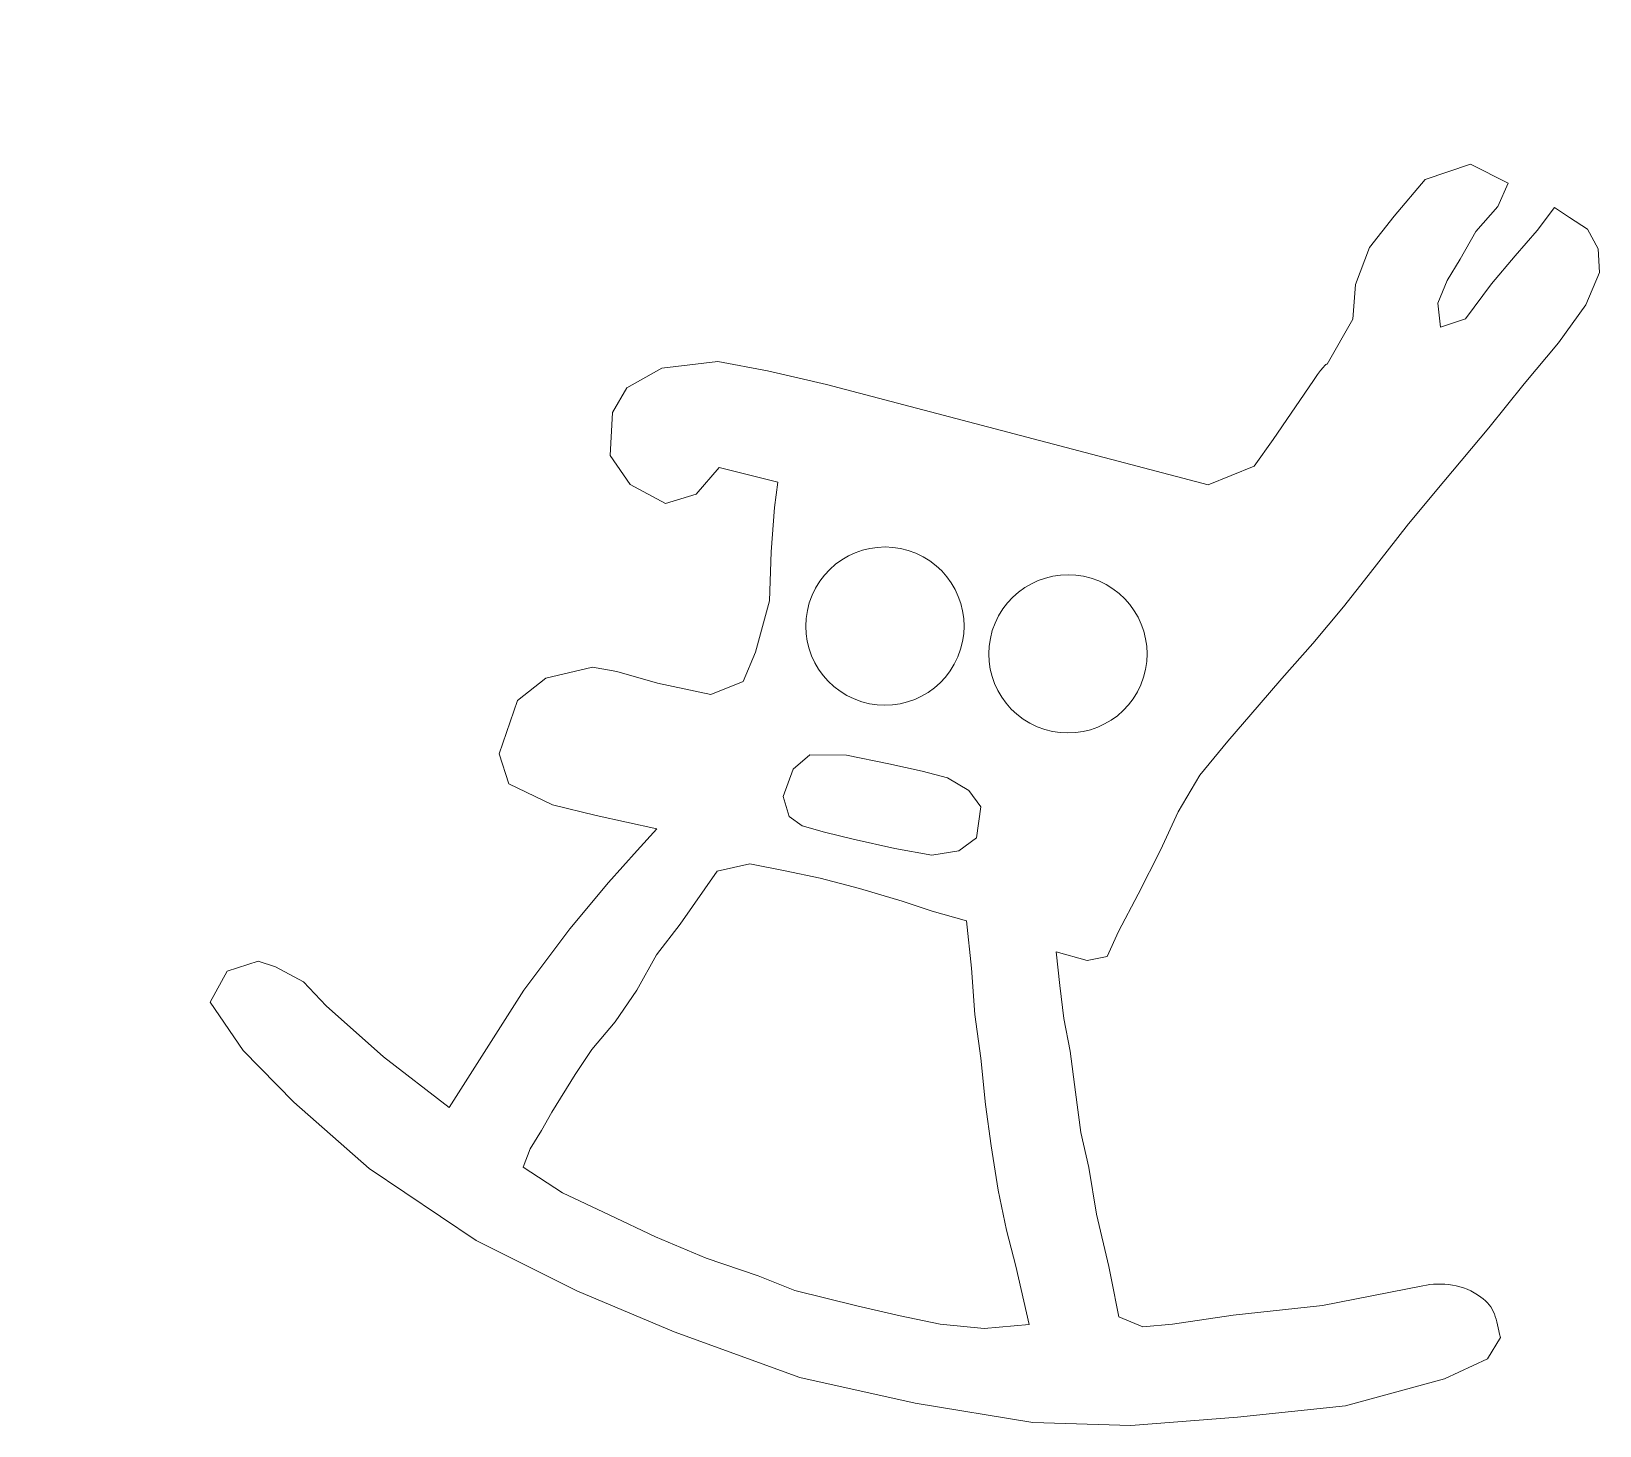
# Model space of a CAD drawing. Header units: centimetres. Extents: x -22.7 to 13.5, y -13.2 to 14.2.
# Drawn here: x 5.61 to 12.88, y -2.05 to 4.41 of the extents above; entities that cross this region are included whole.
import ezdxf

# ---------------------------------------------------------------- set-up
doc = ezdxf.new("R2010")
doc.units = ezdxf.units.CM
doc.header["$MEASUREMENT"] = 0
doc.layers.add('Layer 1', color=7, linetype='Continuous')

msp = doc.modelspace()

# ---------------------------------------------------------------- linework, layer by layer
at = {"layer": 'Layer 1', "color": 22, "lineweight": 5}
for points, knots in [([(0.67225, 6.9406), (0.65047, 7.40405), (0.68702, 7.85296), (0.8518, 8.26991), (0.8518, 8.26991), (0.52554, 8.35126), (0.1833, 8.35721), (-0.14866, 8.41238), (-0.14866, 8.41238), (-0.70935, 8.45627), (-0.61773, 9.36324), (-0.24829, 9.33335), (-0.24829, 9.33335), (-0.24829, 9.33335), (0.68358, 9.25937), (0.68358, 9.25937), (0.68358, 9.25937), (0.34734, 9.95099), (0.21244, 10.3769), (0.06743, 11.13441), (0.06743, 11.13441), (0.04109, 11.21716), (0.0135, 11.28405), (-0.02288, 11.24029), (-0.02288, 11.24029), (-0.02288, 11.24029), (-0.98979, 10.87286), (-0.98979, 10.87286), (-0.98979, 10.87286), (-1.30975, 10.82795), (-1.45204, 10.93233), (-1.65696, 11.17259), (-1.65696, 11.17259), (0.77868, 12.6517), (3.39822, 12.8696), (6.20228, 10.79276), (6.20228, 10.79276), (6.49632, 10.57688), (6.21765, 10.09952), (5.82951, 10.35619), (5.82951, 10.35619), (5.82951, 10.35619), (4.31066, 11.11838), (4.31066, 11.11838), (4.31066, 11.11838), (4.31066, 11.11838), (4.16742, 11.1791), (4.16742, 11.1791), (4.16742, 11.1791), (4.1254, 10.6863), (3.30242, 9.48637), (3.01325, 9.07444), (3.01325, 9.07444), (3.01325, 9.07444), (3.25848, 9.05497), (3.25848, 9.05497), (3.25848, 9.05497), (3.34835, 9.06248), (3.40298, 9.02524), (3.42235, 8.94325), (3.42235, 8.94325), (3.42235, 8.94325), (3.52782, 8.09585), (3.52782, 8.09585), (3.52782, 8.09585), (3.52782, 8.09585), (3.67455, 7.14646), (3.67455, 7.14646), (3.67455, 7.14646), (4.09402, 6.20039), (4.41104, 5.19595), (4.6994, 4.20252), (4.6994, 4.20252), (4.8043, 3.88615), (4.68821, 3.80257), (4.42361, 3.669), (4.42361, 3.669), (4.34071, 3.97171), (4.28559, 4.21433), (4.20269, 4.51704), (4.20269, 4.51704), (4.13473, 4.76973), (3.84719, 4.70644), (3.91117, 4.45897), (3.91117, 4.45897), (3.97902, 4.17391), (4.07124, 3.87446), (4.13909, 3.5894), (4.13909, 3.5894), (3.90804, 3.54862), (3.79607, 3.618), (3.66226, 3.8), (3.66226, 3.8), (3.52765, 4.48906), (3.36207, 5.26435), (3.20937, 5.94952), (3.20937, 5.94952), (3.20007, 6.05478), (3.15427, 6.09955), (3.07197, 6.08381), (3.07197, 6.08381), (2.04331, 6.18192), (1.01089, 6.23278), (-0.01777, 6.33089), (-0.01777, 6.33089), (-0.83351, 6.69372), (-0.05708, 7.64536), (0.32503, 6.91881), (0.32503, 6.91881), (0.32503, 6.91881), (0.67225, 6.9406), (0.67225, 6.9406)], [0, 0, 0, 0, 0.0357143, 0.0357143, 0.0357143, 0.0357143, 0.0714286, 0.0714286, 0.0714286, 0.0714286, 0.1071429, 0.1071429, 0.1071429, 0.1071429, 0.1428571, 0.1428571, 0.1428571, 0.1428571, 0.1785714, 0.1785714, 0.1785714, 0.1785714, 0.2142857, 0.2142857, 0.2142857, 0.2142857, 0.25, 0.25, 0.25, 0.25, 0.2857143, 0.2857143, 0.2857143, 0.2857143, 0.3214286, 0.3214286, 0.3214286, 0.3214286, 0.3571429, 0.3571429, 0.3571429, 0.3571429, 0.3928571, 0.3928571, 0.3928571, 0.3928571, 0.4285714, 0.4285714, 0.4285714, 0.4285714, 0.4642857, 0.4642857, 0.4642857, 0.4642857, 0.5, 0.5, 0.5, 0.5, 0.5357143, 0.5357143, 0.5357143, 0.5357143, 0.5714286, 0.5714286, 0.5714286, 0.5714286, 0.6071429, 0.6071429, 0.6071429, 0.6071429, 0.6428571, 0.6428571, 0.6428571, 0.6428571, 0.6785714, 0.6785714, 0.6785714, 0.6785714, 0.7142857, 0.7142857, 0.7142857, 0.7142857, 0.75, 0.75, 0.75, 0.75, 0.7857143, 0.7857143, 0.7857143, 0.7857143, 0.8214286, 0.8214286, 0.8214286, 0.8214286, 0.8571429, 0.8571429, 0.8571429, 0.8571429, 0.8928571, 0.8928571, 0.8928571, 0.8928571, 0.9285714, 0.9285714, 0.9285714, 0.9285714, 0.9642857, 0.9642857, 0.9642857, 0.9642857, 1, 1, 1, 1]), ([(10.64742, -1.54625), (10.64742, -1.54625), (10.75823, -1.59309), (10.75823, -1.59309), (10.75823, -1.59309), (10.75823, -1.59309), (10.89639, -1.58022), (10.89639, -1.58022), (10.89639, -1.58022), (10.89639, -1.58022), (11.17712, -1.53836), (11.17712, -1.53836), (11.17712, -1.53836), (11.17712, -1.53836), (11.59087, -1.49458), (11.59087, -1.49458), (11.59087, -1.49458), (11.59087, -1.49458), (12.05647, -1.40261), (12.05647, -1.40261), (12.05647, -1.40261), (12.13984, -1.38615), (12.24668, -1.3935), (12.32415, -1.45574), (12.32415, -1.45574), (12.3911, -1.49822), (12.39485, -1.5564), (12.41498, -1.64271), (12.41498, -1.64271), (12.41498, -1.64271), (12.35553, -1.74143), (12.35553, -1.74143), (12.35553, -1.74143), (12.35553, -1.74143), (12.15697, -1.83439), (12.15697, -1.83439), (12.15697, -1.83439), (12.15697, -1.83439), (11.69749, -1.95855), (11.69749, -1.95855), (11.69749, -1.95855), (11.69749, -1.95855), (11.19702, -2.0123), (11.19702, -2.0123), (11.19702, -2.0123), (11.19702, -2.0123), (10.7029, -2.05103), (10.7029, -2.05103), (10.7029, -2.05103), (10.7029, -2.05103), (10.24917, -2.03608), (10.24917, -2.03608), (10.24917, -2.03608), (10.24917, -2.03608), (9.70308, -1.94667), (9.70308, -1.94667), (9.70308, -1.94667), (9.70308, -1.94667), (9.16969, -1.82724), (9.16969, -1.82724), (9.16969, -1.82724), (9.16969, -1.82724), (8.58664, -1.61604), (8.58664, -1.61604), (8.58664, -1.61604), (8.58664, -1.61604), (8.13636, -1.4256), (8.13636, -1.4256), (8.13636, -1.4256), (8.13636, -1.4256), (7.66876, -1.19245), (7.66876, -1.19245), (7.66876, -1.19245), (7.66876, -1.19245), (7.17286, -0.85886), (7.17286, -0.85886), (7.17286, -0.85886), (7.17286, -0.85886), (6.82474, -0.55238), (6.82474, -0.55238), (6.82474, -0.55238), (6.82474, -0.55238), (6.59034, -0.31169), (6.59034, -0.31169), (6.59034, -0.31169), (6.59034, -0.31169), (6.43734, -0.08774), (6.43734, -0.08774), (6.43734, -0.08774), (6.43734, -0.08774), (6.51583, 0.05601), (6.51583, 0.05601), (6.51583, 0.05601), (6.51583, 0.05601), (6.65899, 0.10163), (6.65899, 0.10163), (6.65899, 0.10163), (6.65899, 0.10163), (6.73969, 0.07463), (6.73969, 0.07463), (6.73969, 0.07463), (6.73969, 0.07463), (6.8697, 0.00551), (6.8697, 0.00551), (6.8697, 0.00551), (6.8697, 0.00551), (6.97469, -0.10612), (6.97469, -0.10612), (6.97469, -0.10612), (6.97469, -0.10612), (7.23944, -0.34199), (7.23944, -0.34199), (7.23944, -0.34199), (7.23944, -0.34199), (7.54348, -0.57664), (7.54348, -0.57664), (7.54348, -0.57664), (7.54348, -0.57664), (7.89002, -0.03327), (7.89002, -0.03327), (7.89002, -0.03327), (7.89002, -0.03327), (8.10265, 0.2519), (8.10265, 0.2519), (8.10265, 0.2519), (8.10265, 0.2519), (8.2818, 0.46631), (8.2818, 0.46631), (8.2818, 0.46631), (8.2818, 0.46631), (8.4155, 0.61502), (8.4155, 0.61502), (8.4155, 0.61502), (8.4155, 0.61502), (8.50704, 0.71427), (8.50704, 0.71427), (8.50704, 0.71427), (8.50704, 0.71427), (8.22557, 0.77668), (8.22557, 0.77668), (8.22557, 0.77668), (8.22557, 0.77668), (8.02376, 0.82668), (8.02376, 0.82668), (8.02376, 0.82668), (8.02376, 0.82668), (7.82043, 0.9233), (7.82043, 0.9233), (7.82043, 0.9233), (7.82043, 0.9233), (7.77653, 1.0622), (7.77653, 1.0622), (7.77653, 1.0622), (7.77653, 1.0622), (7.8601, 1.30996), (7.8601, 1.30996), (7.8601, 1.30996), (7.8601, 1.30996), (7.99228, 1.41331), (7.99228, 1.41331), (7.99228, 1.41331), (7.99228, 1.41331), (8.20817, 1.46355), (8.20817, 1.46355), (8.20817, 1.46355), (8.20817, 1.46355), (8.32042, 1.44443), (8.32042, 1.44443), (8.32042, 1.44443), (8.32042, 1.44443), (8.50942, 1.38929), (8.50942, 1.38929), (8.50942, 1.38929), (8.50942, 1.38929), (8.75657, 1.33778), (8.75657, 1.33778), (8.75657, 1.33778), (8.75657, 1.33778), (8.90607, 1.39841), (8.90607, 1.39841), (8.90607, 1.39841), (8.90607, 1.39841), (8.9632, 1.53349), (8.9632, 1.53349), (8.9632, 1.53349), (8.9632, 1.53349), (9.0284, 1.77133), (9.0284, 1.77133), (9.0284, 1.77133), (9.0284, 1.77133), (9.03588, 1.99819), (9.03588, 1.99819), (9.03588, 1.99819), (9.03588, 1.99819), (9.05202, 2.20369), (9.05202, 2.20369), (9.05202, 2.20369), (9.05202, 2.20369), (9.06644, 2.32145), (9.06644, 2.32145), (9.06644, 2.32145), (9.06644, 2.32145), (8.79481, 2.39029), (8.79481, 2.39029), (8.79481, 2.39029), (8.79481, 2.39029), (8.68879, 2.26526), (8.68879, 2.26526), (8.68879, 2.26526), (8.68879, 2.26526), (8.54692, 2.22268), (8.54692, 2.22268), (8.54692, 2.22268), (8.54692, 2.22268), (8.38222, 2.31003), (8.38222, 2.31003), (8.38222, 2.31003), (8.38222, 2.31003), (8.2904, 2.44441), (8.2904, 2.44441), (8.2904, 2.44441), (8.2904, 2.44441), (8.30096, 2.6452), (8.30096, 2.6452), (8.30096, 2.6452), (8.30096, 2.6452), (8.36675, 2.75893), (8.36675, 2.75893), (8.36675, 2.75893), (8.36675, 2.75893), (8.52895, 2.84958), (8.52895, 2.84958), (8.52895, 2.84958), (8.52895, 2.84958), (8.78986, 2.88078), (8.78986, 2.88078), (8.78986, 2.88078), (8.78986, 2.88078), (9.01904, 2.83693), (9.01904, 2.83693), (9.01904, 2.83693), (9.01904, 2.83693), (9.29324, 2.77405), (9.29324, 2.77405), (9.29324, 2.77405), (9.29324, 2.77405), (11.06084, 2.30957), (11.06084, 2.30957), (11.06084, 2.30957), (11.06084, 2.30957), (11.27442, 2.39619), (11.27442, 2.39619), (11.27442, 2.39619), (11.27442, 2.39619), (11.36157, 2.51857), (11.36157, 2.51857), (11.36157, 2.51857), (11.36157, 2.51857), (11.54856, 2.79337), (11.54856, 2.79337), (11.54856, 2.79337), (11.60432, 2.87533), (11.61228, 2.86897), (11.61228, 2.86897), (11.61228, 2.86897), (11.61228, 2.86897), (11.73198, 3.07672), (11.73198, 3.07672), (11.73198, 3.07672), (11.73198, 3.07672), (11.74373, 3.2381), (11.74373, 3.2381), (11.74373, 3.2381), (11.74373, 3.2381), (11.80883, 3.40875), (11.80883, 3.40875), (11.80883, 3.40875), (11.80883, 3.40875), (11.92368, 3.55481), (11.92368, 3.55481), (11.92368, 3.55481), (11.92368, 3.55481), (12.06625, 3.72454), (12.06625, 3.72454), (12.06625, 3.72454), (12.06625, 3.72454), (12.27647, 3.79484), (12.27647, 3.79484), (12.27647, 3.79484), (12.27647, 3.79484), (12.45145, 3.70669), (12.45145, 3.70669), (12.45145, 3.70669), (12.45145, 3.70669), (12.4028, 3.59989), (12.4028, 3.59989), (12.4028, 3.59989), (12.4028, 3.59989), (12.30064, 3.48385), (12.30064, 3.48385), (12.30064, 3.48385), (12.30064, 3.48385), (12.2285, 3.35512), (12.2285, 3.35512), (12.2285, 3.35512), (12.2285, 3.35512), (12.16905, 3.2564), (12.16905, 3.2564), (12.16905, 3.2564), (12.16905, 3.2564), (12.12462, 3.15133), (12.12462, 3.15133), (12.12462, 3.15133), (12.12462, 3.15133), (12.13756, 3.0397), (12.13756, 3.0397), (12.13756, 3.0397), (12.13756, 3.0397), (12.25335, 3.07919), (12.25335, 3.07919), (12.25335, 3.07919), (12.25335, 3.07919), (12.37456, 3.24026), (12.37456, 3.24026), (12.37456, 3.24026), (12.37456, 3.24026), (12.48306, 3.37131), (12.48306, 3.37131), (12.48306, 3.37131), (12.48306, 3.37131), (12.58522, 3.48735), (12.58522, 3.48735), (12.58522, 3.48735), (12.58522, 3.48735), (12.666, 3.59474), (12.666, 3.59474), (12.666, 3.59474), (12.666, 3.59474), (12.73472, 3.54798), (12.73472, 3.54798), (12.73472, 3.54798), (12.73472, 3.54798), (12.81843, 3.49488), (12.81843, 3.49488), (12.81843, 3.49488), (12.81843, 3.49488), (12.86809, 3.40311), (12.86809, 3.40311), (12.86809, 3.40311), (12.86809, 3.40311), (12.87503, 3.29401), (12.87503, 3.29401), (12.87503, 3.29401), (12.87503, 3.29401), (12.81155, 3.14391), (12.81155, 3.14391), (12.81155, 3.14391), (12.81155, 3.14391), (12.684, 2.96784), (12.684, 2.96784), (12.684, 2.96784), (12.684, 2.96784), (12.52525, 2.77663), (12.52525, 2.77663), (12.52525, 2.77663), (12.52525, 2.77663), (12.36146, 2.57343), (12.36146, 2.57343), (12.36146, 2.57343), (12.36146, 2.57343), (12.1538, 2.32506), (12.1538, 2.32506), (12.1538, 2.32506), (12.1538, 2.32506), (11.98954, 2.12912), (11.98954, 2.12912), (11.98954, 2.12912), (11.98954, 2.12912), (11.80324, 1.88942), (11.80324, 1.88942), (11.80324, 1.88942), (11.80324, 1.88942), (11.68838, 1.74336), (11.68838, 1.74336), (11.68838, 1.74336), (11.68838, 1.74336), (11.54582, 1.57363), (11.54582, 1.57363), (11.54582, 1.57363), (11.54582, 1.57363), (11.40281, 1.41117), (11.40281, 1.41117), (11.40281, 1.41117), (11.40281, 1.41117), (11.29812, 1.28913), (11.29812, 1.28913), (11.29812, 1.28913), (11.29812, 1.28913), (11.15254, 1.12067), (11.15254, 1.12067), (11.15254, 1.12067), (11.15254, 1.12067), (11.02233, 0.96342), (11.02233, 0.96342), (11.02233, 0.96342), (11.02233, 0.96342), (10.92216, 0.79345), (10.92216, 0.79345), (10.92216, 0.79345), (10.92216, 0.79345), (10.83996, 0.61589), (10.83996, 0.61589), (10.83996, 0.61589), (10.83996, 0.61589), (10.73608, 0.41211), (10.73608, 0.41211), (10.73608, 0.41211), (10.73608, 0.41211), (10.64489, 0.23834), (10.64489, 0.23834), (10.64489, 0.23834), (10.64489, 0.23834), (10.5924, 0.12254), (10.5924, 0.12254), (10.5924, 0.12254), (10.5924, 0.12254), (10.50002, 0.10498), (10.50002, 0.10498), (10.50002, 0.10498), (10.50002, 0.10498), (10.35734, 0.14414), (10.35734, 0.14414), (10.35734, 0.14414), (10.35734, 0.14414), (10.37307, -0.0112), (10.37307, -0.0112), (10.37307, -0.0112), (10.37307, -0.0112), (10.39308, -0.16474), (10.39308, -0.16474), (10.39308, -0.16474), (10.39308, -0.16474), (10.42162, -0.31484), (10.42162, -0.31484), (10.42162, -0.31484), (10.42162, -0.31484), (10.44692, -0.50603), (10.44692, -0.50603), (10.44692, -0.50603), (10.44692, -0.50603), (10.47052, -0.69295), (10.47052, -0.69295), (10.47052, -0.69295), (10.47052, -0.69295), (10.50849, -0.85411), (10.50849, -0.85411), (10.50849, -0.85411), (10.50849, -0.85411), (10.54421, -1.0709), (10.54421, -1.0709), (10.54421, -1.0709), (10.54421, -1.0709), (10.60056, -1.31413), (10.60056, -1.31413), (10.60056, -1.31413), (10.60056, -1.31413), (10.61091, -1.36714), (10.61091, -1.36714), (10.61091, -1.36714), (10.61091, -1.36714), (10.64742, -1.54625), (10.64742, -1.54625)], [0, 0, 0, 0, 0.0084746, 0.0084746, 0.0084746, 0.0084746, 0.0169492, 0.0169492, 0.0169492, 0.0169492, 0.0254237, 0.0254237, 0.0254237, 0.0254237, 0.0338983, 0.0338983, 0.0338983, 0.0338983, 0.0423729, 0.0423729, 0.0423729, 0.0423729, 0.0508475, 0.0508475, 0.0508475, 0.0508475, 0.059322, 0.059322, 0.059322, 0.059322, 0.0677966, 0.0677966, 0.0677966, 0.0677966, 0.0762712, 0.0762712, 0.0762712, 0.0762712, 0.0847458, 0.0847458, 0.0847458, 0.0847458, 0.0932203, 0.0932203, 0.0932203, 0.0932203, 0.1016949, 0.1016949, 0.1016949, 0.1016949, 0.1101695, 0.1101695, 0.1101695, 0.1101695, 0.1186441, 0.1186441, 0.1186441, 0.1186441, 0.1271186, 0.1271186, 0.1271186, 0.1271186, 0.1355932, 0.1355932, 0.1355932, 0.1355932, 0.1440678, 0.1440678, 0.1440678, 0.1440678, 0.1525424, 0.1525424, 0.1525424, 0.1525424, 0.1610169, 0.1610169, 0.1610169, 0.1610169, 0.1694915, 0.1694915, 0.1694915, 0.1694915, 0.1779661, 0.1779661, 0.1779661, 0.1779661, 0.1864407, 0.1864407, 0.1864407, 0.1864407, 0.1949153, 0.1949153, 0.1949153, 0.1949153, 0.2033898, 0.2033898, 0.2033898, 0.2033898, 0.2118644, 0.2118644, 0.2118644, 0.2118644, 0.220339, 0.220339, 0.220339, 0.220339, 0.2288136, 0.2288136, 0.2288136, 0.2288136, 0.2372881, 0.2372881, 0.2372881, 0.2372881, 0.2457627, 0.2457627, 0.2457627, 0.2457627, 0.2542373, 0.2542373, 0.2542373, 0.2542373, 0.2627119, 0.2627119, 0.2627119, 0.2627119, 0.2711864, 0.2711864, 0.2711864, 0.2711864, 0.279661, 0.279661, 0.279661, 0.279661, 0.2881356, 0.2881356, 0.2881356, 0.2881356, 0.2966102, 0.2966102, 0.2966102, 0.2966102, 0.3050847, 0.3050847, 0.3050847, 0.3050847, 0.3135593, 0.3135593, 0.3135593, 0.3135593, 0.3220339, 0.3220339, 0.3220339, 0.3220339, 0.3305085, 0.3305085, 0.3305085, 0.3305085, 0.3389831, 0.3389831, 0.3389831, 0.3389831, 0.3474576, 0.3474576, 0.3474576, 0.3474576, 0.3559322, 0.3559322, 0.3559322, 0.3559322, 0.3644068, 0.3644068, 0.3644068, 0.3644068, 0.3728814, 0.3728814, 0.3728814, 0.3728814, 0.3813559, 0.3813559, 0.3813559, 0.3813559, 0.3898305, 0.3898305, 0.3898305, 0.3898305, 0.3983051, 0.3983051, 0.3983051, 0.3983051, 0.4067797, 0.4067797, 0.4067797, 0.4067797, 0.4152542, 0.4152542, 0.4152542, 0.4152542, 0.4237288, 0.4237288, 0.4237288, 0.4237288, 0.4322034, 0.4322034, 0.4322034, 0.4322034, 0.440678, 0.440678, 0.440678, 0.440678, 0.4491525, 0.4491525, 0.4491525, 0.4491525, 0.4576271, 0.4576271, 0.4576271, 0.4576271, 0.4661017, 0.4661017, 0.4661017, 0.4661017, 0.4745763, 0.4745763, 0.4745763, 0.4745763, 0.4830508, 0.4830508, 0.4830508, 0.4830508, 0.4915254, 0.4915254, 0.4915254, 0.4915254, 0.5, 0.5, 0.5, 0.5, 0.5084746, 0.5084746, 0.5084746, 0.5084746, 0.5169492, 0.5169492, 0.5169492, 0.5169492, 0.5254237, 0.5254237, 0.5254237, 0.5254237, 0.5338983, 0.5338983, 0.5338983, 0.5338983, 0.5423729, 0.5423729, 0.5423729, 0.5423729, 0.5508475, 0.5508475, 0.5508475, 0.5508475, 0.559322, 0.559322, 0.559322, 0.559322, 0.5677966, 0.5677966, 0.5677966, 0.5677966, 0.5762712, 0.5762712, 0.5762712, 0.5762712, 0.5847458, 0.5847458, 0.5847458, 0.5847458, 0.5932203, 0.5932203, 0.5932203, 0.5932203, 0.6016949, 0.6016949, 0.6016949, 0.6016949, 0.6101695, 0.6101695, 0.6101695, 0.6101695, 0.6186441, 0.6186441, 0.6186441, 0.6186441, 0.6271186, 0.6271186, 0.6271186, 0.6271186, 0.6355932, 0.6355932, 0.6355932, 0.6355932, 0.6440678, 0.6440678, 0.6440678, 0.6440678, 0.6525424, 0.6525424, 0.6525424, 0.6525424, 0.6610169, 0.6610169, 0.6610169, 0.6610169, 0.6694915, 0.6694915, 0.6694915, 0.6694915, 0.6779661, 0.6779661, 0.6779661, 0.6779661, 0.6864407, 0.6864407, 0.6864407, 0.6864407, 0.6949153, 0.6949153, 0.6949153, 0.6949153, 0.7033898, 0.7033898, 0.7033898, 0.7033898, 0.7118644, 0.7118644, 0.7118644, 0.7118644, 0.720339, 0.720339, 0.720339, 0.720339, 0.7288136, 0.7288136, 0.7288136, 0.7288136, 0.7372881, 0.7372881, 0.7372881, 0.7372881, 0.7457627, 0.7457627, 0.7457627, 0.7457627, 0.7542373, 0.7542373, 0.7542373, 0.7542373, 0.7627119, 0.7627119, 0.7627119, 0.7627119, 0.7711864, 0.7711864, 0.7711864, 0.7711864, 0.779661, 0.779661, 0.779661, 0.779661, 0.7881356, 0.7881356, 0.7881356, 0.7881356, 0.7966102, 0.7966102, 0.7966102, 0.7966102, 0.8050847, 0.8050847, 0.8050847, 0.8050847, 0.8135593, 0.8135593, 0.8135593, 0.8135593, 0.8220339, 0.8220339, 0.8220339, 0.8220339, 0.8305085, 0.8305085, 0.8305085, 0.8305085, 0.8389831, 0.8389831, 0.8389831, 0.8389831, 0.8474576, 0.8474576, 0.8474576, 0.8474576, 0.8559322, 0.8559322, 0.8559322, 0.8559322, 0.8644068, 0.8644068, 0.8644068, 0.8644068, 0.8728814, 0.8728814, 0.8728814, 0.8728814, 0.8813559, 0.8813559, 0.8813559, 0.8813559, 0.8898305, 0.8898305, 0.8898305, 0.8898305, 0.8983051, 0.8983051, 0.8983051, 0.8983051, 0.9067797, 0.9067797, 0.9067797, 0.9067797, 0.9152542, 0.9152542, 0.9152542, 0.9152542, 0.9237288, 0.9237288, 0.9237288, 0.9237288, 0.9322034, 0.9322034, 0.9322034, 0.9322034, 0.940678, 0.940678, 0.940678, 0.940678, 0.9491525, 0.9491525, 0.9491525, 0.9491525, 0.9576271, 0.9576271, 0.9576271, 0.9576271, 0.9661017, 0.9661017, 0.9661017, 0.9661017, 0.9745763, 0.9745763, 0.9745763, 0.9745763, 0.9830508, 0.9830508, 0.9830508, 0.9830508, 0.9915254, 0.9915254, 0.9915254, 0.9915254, 1, 1, 1, 1]), ([(9.7064, 1.99217), (9.51992, 2.07104), (9.30473, 1.98377), (9.22586, 1.79729), (9.22586, 1.79729), (9.14699, 1.61081), (9.23426, 1.39562), (9.42074, 1.31675), (9.42074, 1.31675), (9.60722, 1.23788), (9.82241, 1.32515), (9.90128, 1.51163), (9.90128, 1.51163), (9.98015, 1.69811), (9.89288, 1.9133), (9.7064, 1.99217)], [0, 0, 0, 0, 0.25, 0.25, 0.25, 0.25, 0.5, 0.5, 0.5, 0.5, 0.75, 0.75, 0.75, 0.75, 1, 1, 1, 1]), ([(10.5544, 1.86355), (10.36792, 1.94241), (10.15273, 1.85515), (10.07386, 1.66867), (10.07386, 1.66867), (9.99499, 1.48219), (10.08226, 1.267), (10.26874, 1.18813), (10.26874, 1.18813), (10.45522, 1.10926), (10.67041, 1.19653), (10.74928, 1.38301), (10.74928, 1.38301), (10.82815, 1.56949), (10.74088, 1.78468), (10.5544, 1.86355)], [0, 0, 0, 0, 0.25, 0.25, 0.25, 0.25, 0.5, 0.5, 0.5, 0.5, 0.75, 0.75, 0.75, 0.75, 1, 1, 1, 1]), ([(10.00722, 0.81708), (10.00722, 0.81708), (9.95281, 0.89252), (9.95281, 0.89252), (9.95281, 0.89252), (9.95281, 0.89252), (9.85332, 0.95052), (9.85332, 0.95052), (9.85332, 0.95052), (9.85332, 0.95052), (9.73623, 0.98238), (9.73623, 0.98238), (9.73623, 0.98238), (9.73623, 0.98238), (9.58113, 1.01662), (9.58113, 1.01662), (9.58113, 1.01662), (9.58113, 1.01662), (9.38607, 1.05658), (9.38607, 1.05658), (9.38607, 1.05658), (9.38607, 1.05658), (9.21501, 1.05814), (9.21501, 1.05814), (9.21501, 1.05814), (9.21501, 1.05814), (9.13787, 0.99075), (9.13787, 0.99075), (9.13787, 0.99075), (9.13787, 0.99075), (9.09248, 0.86511), (9.09248, 0.86511), (9.09248, 0.86511), (9.09248, 0.86511), (9.11921, 0.77182), (9.11921, 0.77182), (9.11921, 0.77182), (9.11921, 0.77182), (9.18058, 0.72815), (9.18058, 0.72815), (9.18058, 0.72815), (9.18058, 0.72815), (9.28362, 0.69943), (9.28362, 0.69943), (9.28362, 0.69943), (9.28362, 0.69943), (9.41547, 0.66731), (9.41547, 0.66731), (9.41547, 0.66731), (9.41547, 0.66731), (9.61003, 0.62446), (9.61003, 0.62446), (9.61003, 0.62446), (9.61003, 0.62446), (9.78045, 0.5929), (9.78045, 0.5929), (9.78045, 0.5929), (9.78045, 0.5929), (9.90618, 0.61343), (9.90618, 0.61343), (9.90618, 0.61343), (9.90618, 0.61343), (9.98751, 0.67384), (9.98751, 0.67384), (9.98751, 0.67384), (9.98751, 0.67384), (10.00722, 0.81708), (10.00722, 0.81708)], [0, 0, 0, 0, 0.0588235, 0.0588235, 0.0588235, 0.0588235, 0.1176471, 0.1176471, 0.1176471, 0.1176471, 0.1764706, 0.1764706, 0.1764706, 0.1764706, 0.2352941, 0.2352941, 0.2352941, 0.2352941, 0.2941176, 0.2941176, 0.2941176, 0.2941176, 0.3529412, 0.3529412, 0.3529412, 0.3529412, 0.4117647, 0.4117647, 0.4117647, 0.4117647, 0.4705882, 0.4705882, 0.4705882, 0.4705882, 0.5294118, 0.5294118, 0.5294118, 0.5294118, 0.5882353, 0.5882353, 0.5882353, 0.5882353, 0.6470588, 0.6470588, 0.6470588, 0.6470588, 0.7058824, 0.7058824, 0.7058824, 0.7058824, 0.7647059, 0.7647059, 0.7647059, 0.7647059, 0.8235294, 0.8235294, 0.8235294, 0.8235294, 0.8823529, 0.8823529, 0.8823529, 0.8823529, 0.9411765, 0.9411765, 0.9411765, 0.9411765, 1, 1, 1, 1]), ([(9.94064, 0.28848), (9.94064, 0.28848), (9.78295, 0.33392), (9.78295, 0.33392), (9.78295, 0.33392), (9.78295, 0.33392), (9.64277, 0.37907), (9.64277, 0.37907), (9.64277, 0.37907), (9.64277, 0.37907), (9.4448, 0.438), (9.4448, 0.438), (9.4448, 0.438), (9.4448, 0.438), (9.2635, 0.48639), (9.2635, 0.48639), (9.2635, 0.48639), (9.2635, 0.48639), (9.1007, 0.51983), (9.1007, 0.51983), (9.1007, 0.51983), (9.1007, 0.51983), (8.93792, 0.55332), (8.93792, 0.55332), (8.93792, 0.55332), (8.93792, 0.55332), (8.78531, 0.51861), (8.78531, 0.51861), (8.78531, 0.51861), (8.78531, 0.51861), (8.61413, 0.27267), (8.61413, 0.27267), (8.61413, 0.27267), (8.61413, 0.27267), (8.50485, 0.13132), (8.50485, 0.13132), (8.50485, 0.13132), (8.50485, 0.13132), (8.41443, -0.03217), (8.41443, -0.03217), (8.41443, -0.03217), (8.41443, -0.03217), (8.3128, -0.18031), (8.3128, -0.18031), (8.3128, -0.18031), (8.3128, -0.18031), (8.20557, -0.30834), (8.20557, -0.30834), (8.20557, -0.30834), (8.20557, -0.30834), (8.12819, -0.42427), (8.12819, -0.42427), (8.12819, -0.42427), (8.12819, -0.42427), (8.01946, -0.59762), (8.01946, -0.59762), (8.01946, -0.59762), (8.01946, -0.59762), (7.97233, -0.68385), (7.97233, -0.68385), (7.97233, -0.68385), (7.97233, -0.68385), (7.91923, -0.76756), (7.91923, -0.76756), (7.91923, -0.76756), (7.91923, -0.76756), (7.8868, -0.85287), (7.8868, -0.85287), (7.8868, -0.85287), (7.8868, -0.85287), (8.06968, -0.97265), (8.06968, -0.97265), (8.06968, -0.97265), (8.06968, -0.97265), (8.28499, -1.07433), (8.28499, -1.07433), (8.28499, -1.07433), (8.28499, -1.07433), (8.50029, -1.17601), (8.50029, -1.17601), (8.50029, -1.17601), (8.50029, -1.17601), (8.73441, -1.27503), (8.73441, -1.27503), (8.73441, -1.27503), (8.73441, -1.27503), (8.97618, -1.35607), (8.97618, -1.35607), (8.97618, -1.35607), (8.97618, -1.35607), (9.14555, -1.42418), (9.14555, -1.42418), (9.14555, -1.42418), (9.14555, -1.42418), (9.43345, -1.49645), (9.43345, -1.49645), (9.43345, -1.49645), (9.43345, -1.49645), (9.63348, -1.5421), (9.63348, -1.5421), (9.63348, -1.5421), (9.63348, -1.5421), (9.81866, -1.58148), (9.81866, -1.58148), (9.81866, -1.58148), (9.81866, -1.58148), (10.02287, -1.6006), (10.02287, -1.6006), (10.02287, -1.6006), (10.02287, -1.6006), (10.23204, -1.58286), (10.23204, -1.58286), (10.23204, -1.58286), (10.23204, -1.58286), (10.1695, -1.31231), (10.1695, -1.31231), (10.1695, -1.31231), (10.1695, -1.31231), (10.12672, -1.14556), (10.12672, -1.14556), (10.12672, -1.14556), (10.12672, -1.14556), (10.08861, -0.95961), (10.08861, -0.95961), (10.08861, -0.95961), (10.08861, -0.95961), (10.05511, -0.75436), (10.05511, -0.75436), (10.05511, -0.75436), (10.05511, -0.75436), (10.02977, -0.56318), (10.02977, -0.56318), (10.02977, -0.56318), (10.02977, -0.56318), (10.00738, -0.34845), (10.00738, -0.34845), (10.00738, -0.34845), (10.00738, -0.34845), (9.97986, -0.14573), (9.97986, -0.14573), (9.97986, -0.14573), (9.97986, -0.14573), (9.96471, 0.06949), (9.96471, 0.06949), (9.96471, 0.06949), (9.96471, 0.06949), (9.94064, 0.28848), (9.94064, 0.28848)], [0, 0, 0, 0, 0.027027, 0.027027, 0.027027, 0.027027, 0.0540541, 0.0540541, 0.0540541, 0.0540541, 0.0810811, 0.0810811, 0.0810811, 0.0810811, 0.1081081, 0.1081081, 0.1081081, 0.1081081, 0.1351351, 0.1351351, 0.1351351, 0.1351351, 0.1621622, 0.1621622, 0.1621622, 0.1621622, 0.1891892, 0.1891892, 0.1891892, 0.1891892, 0.2162162, 0.2162162, 0.2162162, 0.2162162, 0.2432432, 0.2432432, 0.2432432, 0.2432432, 0.2702703, 0.2702703, 0.2702703, 0.2702703, 0.2972973, 0.2972973, 0.2972973, 0.2972973, 0.3243243, 0.3243243, 0.3243243, 0.3243243, 0.3513514, 0.3513514, 0.3513514, 0.3513514, 0.3783784, 0.3783784, 0.3783784, 0.3783784, 0.4054054, 0.4054054, 0.4054054, 0.4054054, 0.4324324, 0.4324324, 0.4324324, 0.4324324, 0.4594595, 0.4594595, 0.4594595, 0.4594595, 0.4864865, 0.4864865, 0.4864865, 0.4864865, 0.5135135, 0.5135135, 0.5135135, 0.5135135, 0.5405405, 0.5405405, 0.5405405, 0.5405405, 0.5675676, 0.5675676, 0.5675676, 0.5675676, 0.5945946, 0.5945946, 0.5945946, 0.5945946, 0.6216216, 0.6216216, 0.6216216, 0.6216216, 0.6486486, 0.6486486, 0.6486486, 0.6486486, 0.6756757, 0.6756757, 0.6756757, 0.6756757, 0.7027027, 0.7027027, 0.7027027, 0.7027027, 0.7297297, 0.7297297, 0.7297297, 0.7297297, 0.7567568, 0.7567568, 0.7567568, 0.7567568, 0.7837838, 0.7837838, 0.7837838, 0.7837838, 0.8108108, 0.8108108, 0.8108108, 0.8108108, 0.8378378, 0.8378378, 0.8378378, 0.8378378, 0.8648649, 0.8648649, 0.8648649, 0.8648649, 0.8918919, 0.8918919, 0.8918919, 0.8918919, 0.9189189, 0.9189189, 0.9189189, 0.9189189, 0.9459459, 0.9459459, 0.9459459, 0.9459459, 0.972973, 0.972973, 0.972973, 0.972973, 1, 1, 1, 1])]:
    msp.add_open_spline(points, degree=3, knots=knots, dxfattribs=at)

doc.saveas('drawing.dxf')
